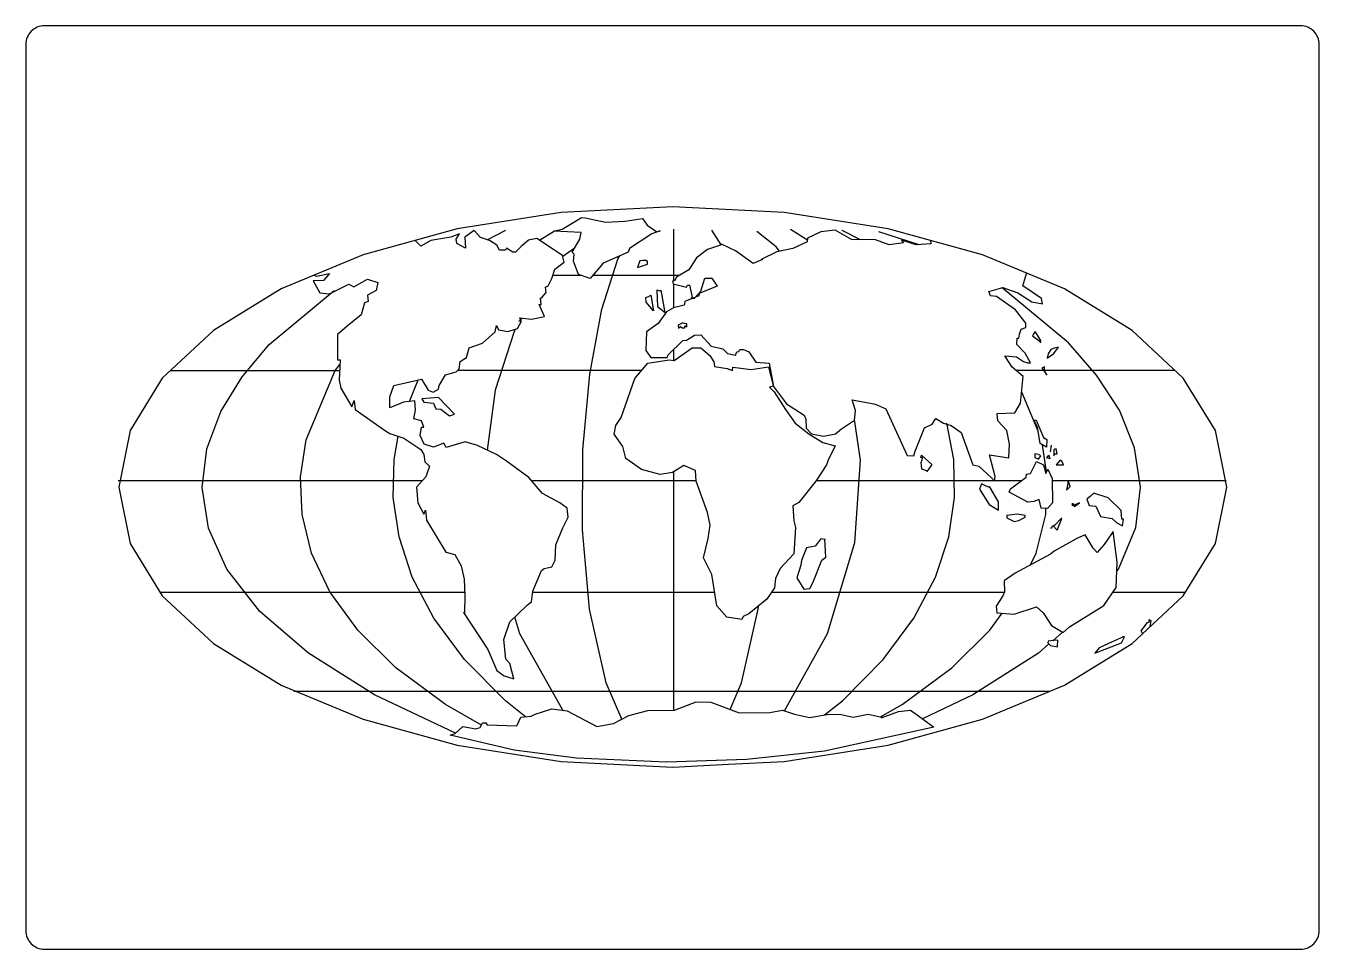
# Model space of a CAD drawing. Header units: millimetres. Extents: x -371 to 329, y -250 to 250.
import ezdxf

# ---------------------------------------------------------------- set-up
doc = ezdxf.new("R2010")
doc.units = ezdxf.units.MM
doc.layers.add('BY_13', color=7, linetype='ByLayer')

msp = doc.modelspace()

# ---------------------------------------------------------------- linework, layer by layer
at = {"layer": 'BY_13'}
msp.add_lwpolyline([(-20.5128, -249.795), (319.487, -249.795, 0.414214), (329.487, -239.795), (329.487, 240.205, 0.414214), (319.487, 250.205), (-360.513, 250.205, 0.414214), (-370.513, 240.205), (-370.513, -239.795, 0.414214), (-360.513, -249.795)], format="xyb", close=True, dxfattribs=at)
for points in [[(9.78718, -149.695), (39.9872, -148.105), (96.2672, -139.335), (147.197, -125.315), (191.637, -106.855), (228.217, -84.2949), (255.897, -58.5449), (273.327, -30.0649), (279.487, 0.47513), (273.327, 31.0051), (255.897, 59.4851), (228.217, 85.2451), (191.637, 107.795), (147.197, 126.255), (96.2672, 140.275), (39.9872, 149.045), (-20.4028, 152.235), (-80.7828, 149.045), (-137.073, 140.275), (-188.003, 126.255), (-232.323, 107.795), (-269.013, 85.2451), (-296.703, 59.4851), (-314.133, 31.0051), (-320.283, 0.47513), (-314.133, -30.0649), (-296.703, -58.5449), (-269.013, -84.2949), (-232.323, -106.855), (-188.003, -125.315), (-137.073, -139.335), (-80.7828, -148.105), (-20.4028, -151.295)], [(-36.5728, 123.065), (-38.1728, 122.955), (-39.4228, 119.305), (-33.9628, 121.135), (-33.9628, 122.615), (-34.9828, 123.175)], [(-28.0928, 106.825), (-28.9428, 107.115), (-28.7128, 98.2251), (-24.5028, 94.9251), (-26.6628, 107.115), (-27.2328, 106.545)], [(-33.5628, 103.695), (-32.2528, 104.375), (-30.7628, 95.9451), (-34.7528, 100.625), (-34.8728, 103.015)], [(175.117, 83.5251), (174.427, 82.3851), (178.537, 79.2051), (178.647, 78.5151), (178.767, 79.8851), (175.797, 84.6651)], [(-28.0928, 68.4951), (-22.3328, 69.4051), (-19.6028, 68.9451), (-9.92282, 75.7851), (-5.13282, 75.8951), (-0.35282, 71.6851), (1.92718, 68.2551), (2.15718, 65.6451), (8.99718, 64.7351), (11.9572, 63.4751), (12.0672, 65.3051), (21.9872, 64.1651), (31.4372, 65.5251), (34.1672, 55.0451), (32.0072, 54.4751), (34.5172, 52.0851), (40.6672, 42.3951), (45.7972, 34.9951), (53.1972, 29.2951), (60.8372, 24.6251), (67.4472, 22.6851), (63.6872, 14.9451), (62.7672, 12.4351), (57.0772, 3.65513), (47.8472, -7.95487), (44.6572, -9.77487), (45.1172, -17.8749), (46.0272, -21.5149), (45.1172, -35.7649), (37.7072, -43.7349), (35.3172, -49.0949), (34.6272, -54.1049), (30.5272, -60.2549), (20.7272, -68.2349), (17.6572, -69.6049), (17.0872, -71.1949), (8.87718, -69.9449), (3.40718, -63.9049), (0.78718, -46.9249), (-3.65282, -37.9249), (-1.26282, -27.3349), (-0.12282, -20.2649), (-1.60282, -13.3149), (-7.75282, 3.54513), (-8.10282, 9.46513), (-14.3628, 12.0851), (-20.5128, 8.33513), (-27.2328, 7.19513), (-37.3728, 9.92513), (-45.6928, 15.9651), (-47.4028, 22.4551), (-52.0728, 29.0651), (-51.1628, 33.8551), (-48.3128, 38.1851), (-40.9128, 59.2651), (-33.8428, 67.5751)], [(186.277, 75.6151), (184.227, 74.9851), (182.787, 72.5251), (182.287, 70.3151), (185.827, 72.7051), (188.327, 76.2351)], [(180.127, 65.1851), (179.327, 64.8451), (182.067, 61.1951), (180.807, 63.3651), (180.927, 65.5251)], [(-151.713, 48.5551), (-156.213, 48.2051), (-155.073, 46.3851), (-149.833, 45.9251), (-148.583, 42.8551), (-145.963, 42.6251), (-141.283, 39.0951), (-138.443, 39.8851), (-147.213, 48.8951)], [(175.687, 36.6451), (176.367, 36.5851), (180.357, 27.3551), (182.067, 26.2151), (181.947, 22.2351), (181.837, 22.1151), (178.537, 24.0551), (177.057, 32.8251), (174.997, 36.7051)], [(186.507, 20.9151), (185.937, 20.6351), (185.937, 17.3351), (186.507, 18.4651), (187.647, 18.4651), (187.077, 21.2051)], [(114.557, 15.2251), (115.067, 16.7651), (113.927, 16.1951), (114.277, 17.6751), (119.857, 12.6551), (118.147, 10.3851), (117.117, 8.90513), (117.577, 9.01513), (114.497, 10.1551), (114.047, 13.6851)], [(174.837, 11.0651), (176.487, 14.2551), (180.247, 12.5451), (181.497, 7.87513), (182.637, 10.1551), (185.027, 5.02513), (185.147, -8.07487), (182.407, -11.1449), (179.107, -11.0349), (177.967, -6.36487), (174.997, -7.38487), (171.817, -7.73487), (161.667, -2.37487), (162.357, -0.55487), (170.897, 5.82513), (171.017, 7.42513), (173.177, 7.87513)], [(176.597, 18.1851), (175.567, 18.3551), (175.567, 16.4251), (177.507, 15.6251), (178.767, 17.3351), (177.627, 18.0151)], [(182.697, 16.9851), (183.207, 17.7851), (183.777, 15.7351), (182.177, 16.1951)], [(188.277, 13.7951), (187.197, 12.5451), (191.067, 12.5451), (190.267, 14.4851), (189.357, 15.0551)], [(148.907, 1.15513), (146.747, 2.17513), (145.717, -0.78487), (150.847, -8.98487), (155.977, -12.0649), (155.977, -7.61487), (151.077, 0.69513), (151.077, 0.12513)], [(193.227, 1.38513), (192.777, -1.23487), (194.717, 0.81513), (193.687, 3.99513)], [(205.707, -4.48487), (203.827, -6.02487), (204.967, -9.55487), (208.617, -9.89487), (211.117, -15.4749), (217.497, -16.6149), (220.007, -19.0149), (222.967, -20.4949), (223.537, -16.9549), (222.627, -16.9549), (222.287, -12.1749), (215.217, -5.45487), (207.587, -2.94487)], [(196.537, -9.21487), (197.107, -10.1249), (199.727, -8.07487), (195.967, -9.66487), (195.967, -8.30487)], [(163.267, -14.5649), (160.527, -14.9049), (160.527, -16.2749), (164.407, -18.2149), (166.907, -17.7549), (170.327, -15.8149), (170.447, -14.9049), (165.997, -14.2249)], [(60.7772, -27.7849), (59.6972, -27.5549), (56.7372, -31.5449), (51.9472, -32.4549), (49.3272, -39.2949), (48.9872, -41.8049), (46.8172, -48.6349), (50.5772, -54.7849), (53.7672, -54.5649), (55.3672, -51.3649), (60.3772, -39.1749), (62.4272, -37.4649), (61.8572, -27.5549), (61.8572, -28.0149)], [(215.567, -27.1549), (213.057, -30.7449), (209.297, -34.9649), (207.247, -32.6849), (202.917, -25.5049), (198.357, -27.3349), (186.057, -34.2849), (184.117, -35.9849), (164.977, -46.1249), (159.047, -50.3449), (159.167, -56.2749), (158.257, -58.4349), (154.607, -64.1349), (155.057, -67.6649), (164.407, -68.3449), (176.487, -64.4749), (180.127, -67.6649), (184.687, -74.4949), (190.957, -78.3749), (194.367, -75.1849), (212.947, -63.6749), (219.557, -53.9849), (220.127, -40.3149), (218.067, -23.5649)], [(184.347, -82.8149), (182.747, -82.9349), (182.637, -83.9549), (184.117, -85.3249), (187.877, -86.1249), (187.987, -82.4749), (185.937, -82.7049)], [(217.047, -83.6149), (210.437, -86.5749), (208.157, -89.5349), (222.517, -83.8449), (224.217, -80.6449), (223.087, -80.6449), (223.647, -80.6449)], [(114.617, -124.975), (120.877, -129.645), (61.7472, -142.515), (19.4772, -147.075), (-23.7028, -148.555), (-72.4628, -146.285), (-106.303, -141.955), (-140.833, -133.865), (-138.213, -133.065), (-133.993, -129.185), (-126.933, -130.445), (-124.543, -129.755), (-123.403, -127.255), (-121.463, -127.255), (-120.893, -128.275), (-104.833, -128.845), (-102.553, -124.175), (-96.9628, -123.605), (-94.8028, -122.465), (-85.8028, -119.735), (-77.5928, -120.755), (-61.5328, -129.185), (-52.4128, -127.595), (-44.2128, -123.265), (-33.8428, -120.645), (-19.4928, -120.415), (-7.75282, -115.855), (0.21718, -115.975), (15.6072, -121.895), (32.1272, -121.555), (39.0772, -120.415), (45.4572, -122.575), (53.6572, -124.405), (64.2572, -122.465), (70.7472, -122.805), (77.2372, -124.175), (85.4472, -122.465), (93.5372, -124.405), (92.3972, -124.405), (92.9672, -124.405), (101.737, -121.095), (108.347, -120.305)]]:
    msp.add_lwpolyline(points, close=True, dxfattribs=at)
for points in [[(-92.5128, 134.125), (-84.4528, 139.115), (-84.3228, 139.125), (-80.2128, 140.045), (-72.1228, 144.945), (-69.8528, 146.425), (-67.8028, 146.305), (-56.7428, 143.915), (-46.1528, 144.375), (-36.8028, 145.965), (-34.3028, 142.325), (-28.9428, 138.675), (-27.1228, 139.125), (-31.6828, 137.535), (-43.7528, 129.565), (-44.4328, 127.735), (-58.1128, 121.695), (-65.0628, 113.385), (-71.4428, 115.545), (-74.0628, 122.835), (-73.7228, 126.485), (-74.8628, 127.625), (-70.6428, 134.685), (-69.9628, 138.215), (-84.6628, 138.985)], [(-19.7128, 112.105), (-19.7128, 140.045)], [(43.4072, 140.045), (52.5372, 134.385)], [(-214.663, 115.155), (-213.183, 114.635), (-206.113, 116.005), (-209.423, 112.245), (-215.003, 112.125), (-211.473, 105.635), (-206.233, 105.065), (-195.643, 110.305), (-193.013, 108.935), (-185.603, 113.045), (-180.023, 111.215), (-180.823, 106.885), (-185.603, 104.375), (-185.263, 100.965), (-187.203, 100.275), (-189.033, 93.7851), (-196.663, 87.6351), (-201.903, 83.0751), (-201.793, 69.4051), (-200.303, 69.4051), (-200.993, 58.3451), (-199.963, 54.0151), (-194.043, 43.8851), (-192.903, 47.2951), (-192.213, 42.3951), (-175.813, 30.8851), (-173.533, 29.5251), (-165.903, 26.9051), (-156.663, 20.8651), (-155.183, 18.0151), (-154.503, 14.0251), (-152.003, 11.7451), (-154.053, 5.93513), (-159.063, 0.47513), (-158.373, -8.07487), (-155.183, -14.2249), (-154.163, -12.0649), (-153.593, -17.4149), (-143.223, -34.8549), (-138.323, -36.1049), (-134.903, -42.2549), (-133.203, -49.4349), (-132.853, -58.3149), (-133.083, -67.8849), (-133.653, -67.4349), (-120.433, -87.5949), (-115.653, -98.8849), (-111.663, -101.725), (-106.423, -103.325), (-108.473, -95.1149), (-110.643, -92.8449), (-111.893, -82.1349), (-108.473, -72.5649), (-99.1328, -63.5649), (-96.8528, -61.7349), (-96.1728, -55.9249), (-91.4928, -44.7549), (-89.9028, -43.6249), (-85.8028, -42.7149), (-83.9728, -39.1749), (-83.6328, -30.8549), (-79.8728, -21.6349), (-77.0228, -15.8149), (-77.5928, -11.0349), (-81.4728, -8.07487), (-90.9228, -3.05487), (-98.3328, 5.70513), (-110.413, 14.4851), (-115.763, 18.0151), (-126.133, 23.0251), (-132.743, 24.8451), (-139.463, 23.0251), (-142.993, 21.8951), (-144.253, 24.2851), (-149.833, 22.1151), (-154.843, 23.7151), (-157.013, 28.3851), (-156.323, 32.8251), (-155.183, 32.8251), (-156.323, 36.3651), (-160.433, 37.3851), (-159.633, 42.1751), (-159.973, 47.0651), (-166.123, 46.4951), (-173.533, 43.4251), (-173.533, 49.2351), (-171.363, 55.5051), (-156.323, 58.9151), (-152.683, 52.9951), (-150.063, 51.8551), (-147.103, 53.4451), (-146.753, 55.3851), (-143.333, 61.1951), (-137.523, 62.7951), (-135.933, 64.3851), (-135.473, 68.3751), (-132.063, 70.5451), (-130.573, 75.8951), (-123.403, 78.4051), (-116.563, 84.4451), (-115.763, 87.9751), (-114.733, 85.5851), (-109.723, 84.6651), (-104.373, 86.2651), (-102.203, 90.3651), (-103.693, 90.4751), (-102.663, 90.4751), (-103.233, 92.0751), (-96.8528, 91.3951), (-91.3828, 92.5351), (-89.7928, 92.8751), (-92.6328, 99.3651), (-91.6128, 99.3651), (-91.9528, 102.665), (-91.0428, 103.235), (-88.8728, 105.745), (-89.2228, 108.705), (-87.7328, 109.395), (-85.8028, 113.385), (-84.2028, 118.505), (-79.1928, 122.155), (-79.9828, 125.805), (-93.8828, 135.035), (-98.4428, 134.115), (-102.433, 130.695), (-105.513, 127.625), (-106.993, 127.625), (-110.293, 129.785), (-110.863, 128.765), (-114.173, 128.655), (-115.533, 131.385), (-119.643, 133.895), (-124.423, 135.605), (-127.843, 139.355), (-132.853, 135.825), (-132.513, 129.785), (-137.303, 132.405), (-137.523, 134.685), (-135.813, 137.535), (-140.493, 135.715), (-151.313, 133.895), (-156.663, 130.815), (-159.793, 134.025)], [(-120.903, 134.345), (-110.643, 139.475)], [(119.087, 133.995), (119.397, 132.175), (111.417, 131.605), (103.447, 134.235), (104.467, 132.755), (96.8372, 131.605), (89.3172, 134.345), (76.4472, 134.575), (67.4472, 139.585), (59.6972, 138.675), (52.6372, 135.145), (52.4072, 133.325), (44.5472, 129.565), (35.9972, 127.855), (27.5672, 123.745), (28.1372, 123.745), (23.1272, 121.475), (13.6672, 128.425), (6.02718, 132.065), (5.45718, 131.495), (-1.49282, 129.105), (-7.53282, 124.655), (-11.7428, 118.055), (-18.3528, 114.185), (-19.4928, 112.125), (-20.5128, 112.015), (-20.0628, 110.535), (-12.8828, 108.705), (-12.3128, 109.845), (-11.2828, 109.845), (-9.80282, 103.355), (-10.4928, 102.785), (-8.55282, 102.785), (-5.13282, 106.545), (-3.08282, 113.495), (0.78718, 113.615), (3.74718, 109.275), (-6.16282, 105.295), (-6.27282, 103.925), (-13.9128, 100.845), (-14.1328, 98.9151), (-19.9428, 97.5451), (-23.7028, 95.3751), (-28.2628, 88.9951), (-34.5228, 84.5551), (-34.9828, 74.4151), (-32.2528, 70.5451), (-23.4728, 70.6551), (-22.7928, 72.0251), (-14.9328, 79.7751), (-12.8828, 79.9951), (-8.67282, 82.6151), (-5.13282, 82.8451), (0.33718, 76.6951), (6.71718, 75.3251), (9.22718, 72.8151), (13.6672, 71.7951), (14.3472, 73.7351), (15.3772, 73.8451), (15.9472, 74.9851), (17.9972, 74.8651), (20.7272, 73.6151), (24.6072, 68.1451), (31.8972, 67.4651), (34.1672, 54.8151), (41.2372, 45.5851), (50.8072, 39.4351), (51.6072, 37.2751), (51.8372, 32.3651), (54.7972, 29.2951), (61.2872, 27.9251), (67.7872, 29.2951), (70.9772, 31.9151), (77.9272, 36.5851), (78.4972, 41.8251), (76.7872, 47.7551), (88.4072, 45.5851), (90.1172, 45.0151), (94.9072, 42.7451), (106.527, 17.5551), (110.057, 17.3351), (110.857, 19.9551), (115.867, 32.5951), (119.967, 34.5351), (122.017, 37.4951), (126.117, 35.1051), (130.337, 33.7351), (135.807, 29.9751), (142.077, 12.4351), (145.377, 11.7451), (152.097, 5.48513), (153.807, 3.54513), (154.147, 6.16513), (151.077, 17.8951), (161.557, 16.1951), (161.897, 23.7151), (160.527, 31.0051), (155.517, 36.2451), (155.177, 40.3451), (164.867, 40.6851), (167.937, 45.8151), (169.307, 60.2851), (163.267, 65.4151), (159.387, 71.5651), (165.657, 70.8851), (169.417, 68.4851), (171.587, 67.6951), (173.177, 67.6951), (170.447, 72.9351), (165.777, 77.6051), (166.117, 81.0251), (167.027, 81.1351), (167.257, 83.1851), (168.167, 86.0351), (170.787, 86.8351), (170.677, 89.1151), (165.207, 96.4051), (154.837, 103.585), (151.647, 103.925), (150.737, 106.315), (158.367, 108.595), (166.337, 105.635), (173.977, 100.735), (179.787, 99.5951), (179.217, 102.555), (169.077, 109.505), (171.247, 116.575)], [(0.67718, 139.475), (5.63718, 131.675)], [(37.4172, 128.135), (35.5372, 130.475), (25.0572, 138.905)], [(71.0872, 139.475), (81.0572, 134.495)], [(91.0272, 138.905), (112.857, 131.715)], [(-73.6828, 129.605), (-79.8728, 125.275)], [(-47.9128, -125.215), (-56.4028, -105.495), (-65.4028, -65.7249), (-69.2828, -22.6549), (-69.0528, 20.6351), (-65.2928, 61.5351), (-58.6828, 96.8551), (-50.1328, 123.865), (-48.9428, 125.745)], [(-70.0928, 115.095), (-85.2628, 115.095)], [(-16.8028, 115.095), (-63.6328, 115.095)], [(-138.013, -132.875), (-181.733, -111.985), (-217.623, -89.5349), (-243.943, -66.8649), (-261.723, -44.0749), (-271.743, -21.7449), (-275.053, 0.24513), (-272.543, 21.2051), (-265.023, 41.3751), (-253.403, 60.1751), (-238.823, 77.6051), (-203.723, 106.885)], [(-19.7128, 97.5951), (-19.7128, 110.445)], [(219.927, -45.1249), (220.807, -43.9649), (230.257, -21.4049), (232.877, 0.47513), (229.577, 21.7751), (221.377, 42.0551), (209.067, 61.0851), (193.797, 78.6351), (157.907, 108.255), (157.667, 108.385)], [(-102.303, 91.9751), (-103.123, 90.4351)], [(-105.533, 85.9151), (-106.193, 84.6651), (-116.563, 52.8751), (-120.863, 20.4851)], [(-15.2928, 89.2151), (-17.4428, 88.1451), (-17.3028, 86.5351), (-16.2328, 87.4751), (-15.2928, 86.6751), (-13.8228, 86.6751), (-13.8228, 87.7451), (-12.7428, 87.2051), (-12.7428, 88.8151), (-13.9528, 88.9451), (-15.2928, 89.3551)], [(-19.7128, 68.9651), (-19.7128, 75.0551)], [(184.487, 75.0951), (184.227, 74.9851)], [(-292.293, 63.5851), (-289.523, 63.5951), (-200.663, 63.5951)], [(-123.943, -128.435), (-143.333, -117.335), (-170.223, -97.5149), (-190.853, -77.0049), (-206.003, -56.2749), (-215.923, -35.3049), (-221.043, -14.4549), (-221.843, 6.05513), (-218.883, 26.1051), (-203.153, 63.5951), (-200.453, 67.0251)], [(-37.2328, 63.5951), (-136.733, 63.5951)], [(251.497, 63.5851), (249.407, 63.5951), (165.407, 63.5951)], [(-162.903, 46.7951), (-158.193, 58.4951)], [(177.417, 30.6651), (168.517, 51.8951)], [(40.1472, -120.785), (63.4572, -78.9449), (78.2672, -29.6049), (81.2272, 15.0551), (77.9772, 37.0551)], [(61.7472, -122.925), (71.4372, -115.285), (93.5372, -92.9549), (110.167, -70.6249), (121.797, -48.4049), (128.977, -26.5349), (132.157, -5.22487), (131.707, 15.2851), (128.057, 35.1051)], [(-100.033, -123.915), (-110.983, -115.285), (-133.083, -92.9549), (-149.713, -70.6249), (-161.343, -48.4049), (-168.523, -26.5349), (-171.703, -5.22487), (-171.253, 15.2851), (-168.923, 27.9451)], [(181.907, 8.68513), (179.737, 23.3451)], [(184.007, 19.4951), (184.577, 23.1451)], [(-19.7128, -120.425), (-19.7128, 8.81513)], [(-156.033, 3.77513), (-320.513, 3.77513)], [(-7.76282, 3.77513), (-96.6928, 3.77513)], [(168.147, 3.77513), (57.1472, 3.77513)], [(279.257, 3.77513), (185.037, 3.77513)], [(173.347, -41.6949), (176.367, -35.3049), (181.497, -14.4549), (181.627, -11.1249)], [(184.347, -21.9749), (185.597, -20.4949), (187.757, -22.8849), (190.267, -16.5049), (189.807, -16.5049), (186.397, -20.1549), (185.777, -20.6949)], [(-132.923, -56.6149), (-297.883, -56.6149)], [(2.28718, -56.6149), (-96.2528, -56.6149)], [(159.017, -56.6149), (32.9572, -56.6149)], [(257.077, -56.6149), (217.767, -56.6149)], [(10.6172, -119.975), (16.8572, -105.495), (25.8572, -65.7249), (26.0172, -63.9249)], [(92.0572, -124.045), (103.787, -117.335), (130.677, -97.5149), (151.307, -77.0049), (157.977, -67.8749)], [(-79.9128, -120.465), (-103.123, -79.0549), (-105.873, -70.0549)], [(233.967, -78.9449), (233.227, -77.4649), (236.527, -72.9049), (237.437, -72.7849), (237.437, -71.7649), (237.437, -72.3349), (237.557, -71.3049), (238.467, -71.7649), (237.887, -75.3049)], [(190.567, -78.1249), (185.267, -82.7549)], [(183.247, -84.5149), (177.627, -89.4249), (142.077, -111.985), (114.747, -125.075)], [(183.407, -110.275), (-225.493, -110.275)]]:
    msp.add_lwpolyline(points, dxfattribs=at)

doc.saveas('drawing.dxf')
